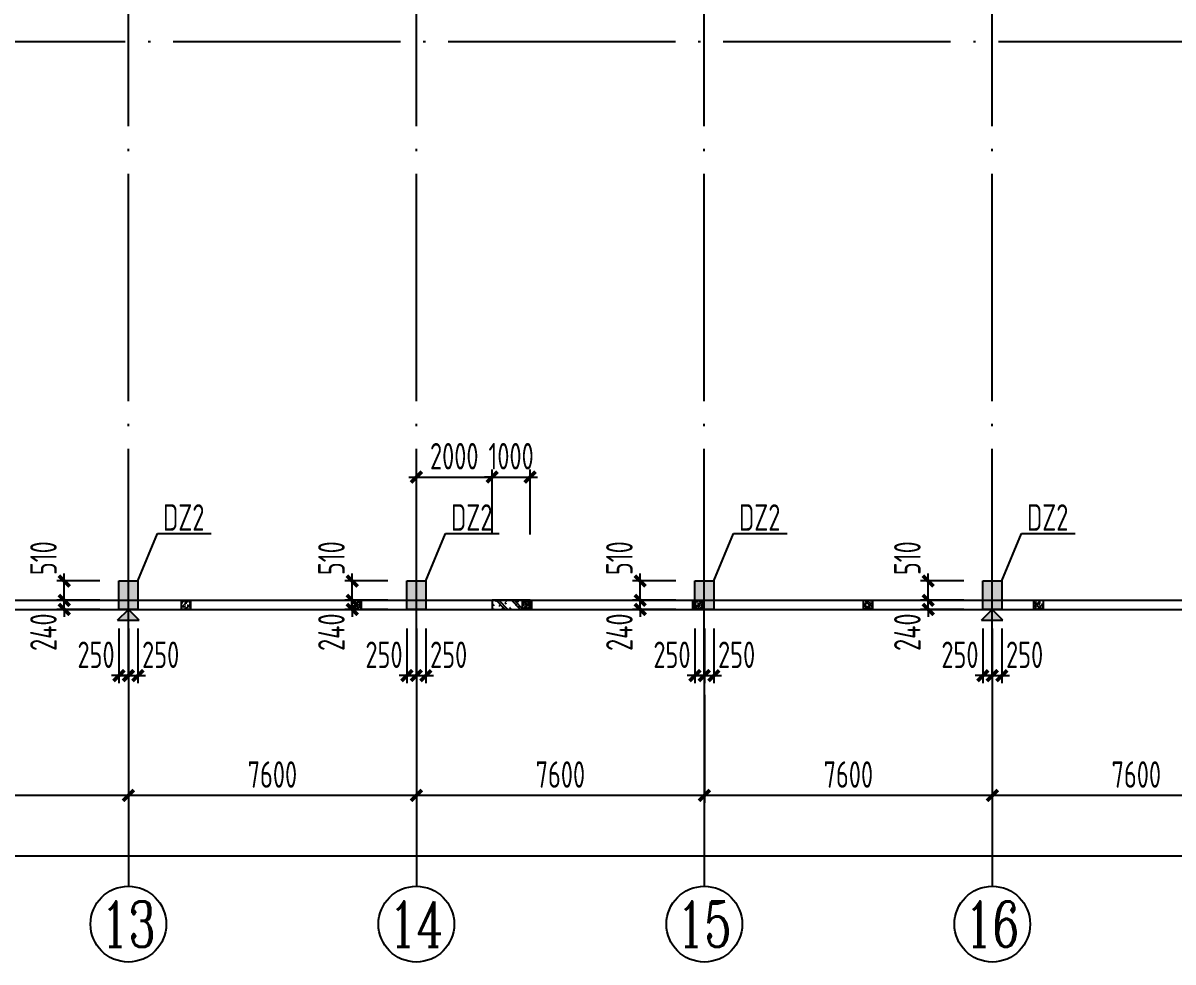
# Model space of a CAD drawing. Extents: x -3102990 to -851544, y -5293060 to -2540151.
# Drawn here: x -2287992 to -2272817, y -2659044 to -2646648 of the extents above; entities that cross this region are included whole.
import ezdxf
from ezdxf.enums import TextEntityAlignment as Align

# ---------------------------------------------------------------- set-up
doc = ezdxf.new("R2010")
doc.units = 0
doc.header["$LTSCALE"] = 1000
doc.header["$PDMODE"] = 1
doc.linetypes.add('DOTE', pattern=[2.42, 2, -0.2, 0.02, -0.2])
doc.layers.get('0').update_dxf_attribs({"linetype": 'CONTINUOUS'})
doc.layers.get('Defpoints').update_dxf_attribs({"linetype": 'CONTINUOUS'})
for name, color, linetype in [('AXIS', 253, 'DOTE'), ('BEAM_CON', 4, 'CONTINUOUS'), ('COLU', 7, 'CONTINUOUS'), ('DIM', 3, 'CONTINUOUS'), ('HATCH', 254, 'CONTINUOUS'), ('NUM', 7, 'CONTINUOUS'), ('TEXT', 7, 'CONTINUOUS')]:
    doc.layers.add(name, color=color, linetype=linetype)
doc.styles.add('TSSD_Axis', font='Complex.shx', dxfattribs={"width": 0.7, "bigfont": 'hztxt.shx'})
doc.styles.add('TSSD_Dimension', font='tssdeng.shx', dxfattribs={"width": 0.7, "bigfont": 'Hztxt.shx'})
doc.styles.add('TSSD_Rein', font='Tssdeng.shx', dxfattribs={"width": 0.75, "bigfont": 'hztxt.shx'})
doc.dimstyles.new('TSSD_200_100', dxfattribs={"dimtxt": 350, "dimasz": 100, "dimexe": 100, "dimexo": 250, "dimgap": 100, "dimtad": 1, "dimdec": 0, "dimlfac": 2, "dimzin": 0, "dimdsep": 46, "dimtxsty": 'TSSD_Dimension', "dimblk": 'ARCHTICK', "dimcen": 0, "dimdle": 100, "dimclrt": 7, "dimadec": 0, "dimazin": 0, "dimtfac": 1, "dimtdec": 0, "dimtix": 1, "dimtmove": 2, "dimatfit": 3, "dimfxl": 1, "dimtolj": 1, "dimtzin": 0, "dimarcsym": 0})

# ---------------------------------------------------------------- blocks, each defined once
blk = doc.blocks.new('ts_axno')
at = {"color": 0, "linetype": 'ByBlock', "lineweight": -2}
blk.add_circle((0, 0), 0.5, dxfattribs=at)
at = {"color": 0, "linetype": 'ByBlock', "lineweight": -2, "style": 'TSSD_Axis', "width": 0.7}
blk.add_attdef('A', text='', height=0.6, dxfattribs=at).set_placement((0, 0), align=Align.MIDDLE_CENTER)
blk = doc.blocks.new('_ArchTick')
at = {"color": 0, "const_width": 0.5}
blk.add_lwpolyline([(-0.71, -0.71), (0.71, 0.71)], dxfattribs=at)
blk = doc.blocks.new('*D1115')
at = {"layer": 'Defpoints', "color": 0, "ltscale": 1.5}
for p in [(-2275201, -2655269), (-2271401, -2655269), (-2275201, -2656844)]:
    blk.add_point(p, dxfattribs=at)
at = {"layer": 'DIM', "color": 0, "lineweight": -2, "ltscale": 1.5}
for p, q in [((-2275201, -2655519), (-2275201, -2656944)), ((-2271401, -2655519), (-2271401, -2656944)), ((-2271301, -2656844), (-2275301, -2656844))]:
    blk.add_line(p, q, dxfattribs=at)
at = {"layer": 'DIM', "color": 0, "lineweight": -2, "ltscale": 1.5, "xscale": 100, "yscale": 100, "zscale": 100, "rotation": 180}
blk.add_blockref('_ArchTick', (-2275201, -2656844), dxfattribs=at)
at = {"layer": 'DIM', "color": 0, "lineweight": -2, "ltscale": 1.5, "xscale": 100, "yscale": 100, "zscale": 100}
blk.add_blockref('_ArchTick', (-2271401, -2656844), dxfattribs=at)
at = {"layer": 'DIM', "color": 7, "ltscale": 1.5, "insert": (-2273301, -2656569), "char_height": 350, "attachment_point": 5, "style": 'TSSD_Dimension'}
blk.add_mtext('\\A1;7600', dxfattribs=at)
blk = doc.blocks.new('*D1116')
at = {"layer": 'Defpoints', "color": 0, "ltscale": 1.5}
for p in [(-2279001, -2655269), (-2275201, -2655269), (-2279001, -2656844)]:
    blk.add_point(p, dxfattribs=at)
at = {"layer": 'DIM', "color": 0, "lineweight": -2, "ltscale": 1.5}
for p, q in [((-2279001, -2655519), (-2279001, -2656944)), ((-2275201, -2655519), (-2275201, -2656944)), ((-2275101, -2656844), (-2279101, -2656844))]:
    blk.add_line(p, q, dxfattribs=at)
at = {"layer": 'DIM', "color": 0, "lineweight": -2, "ltscale": 1.5, "xscale": 100, "yscale": 100, "zscale": 100, "rotation": 180}
blk.add_blockref('_ArchTick', (-2279001, -2656844), dxfattribs=at)
at = {"layer": 'DIM', "color": 0, "lineweight": -2, "ltscale": 1.5, "xscale": 100, "yscale": 100, "zscale": 100}
blk.add_blockref('_ArchTick', (-2275201, -2656844), dxfattribs=at)
at = {"layer": 'DIM', "color": 7, "ltscale": 1.5, "insert": (-2277101, -2656569), "char_height": 350, "attachment_point": 5, "style": 'TSSD_Dimension'}
blk.add_mtext('\\A1;7600', dxfattribs=at)
blk = doc.blocks.new('*D1117')
at = {"layer": 'Defpoints', "color": 0, "ltscale": 1.5}
for p in [(-2282801, -2655269), (-2279001, -2655269), (-2282801, -2656844)]:
    blk.add_point(p, dxfattribs=at)
at = {"layer": 'DIM', "color": 0, "lineweight": -2, "ltscale": 1.5}
for p, q in [((-2282801, -2655519), (-2282801, -2656944)), ((-2279001, -2655519), (-2279001, -2656944)), ((-2278901, -2656844), (-2282901, -2656844))]:
    blk.add_line(p, q, dxfattribs=at)
at = {"layer": 'DIM', "color": 0, "lineweight": -2, "ltscale": 1.5, "xscale": 100, "yscale": 100, "zscale": 100, "rotation": 180}
blk.add_blockref('_ArchTick', (-2282801, -2656844), dxfattribs=at)
at = {"layer": 'DIM', "color": 0, "lineweight": -2, "ltscale": 1.5, "xscale": 100, "yscale": 100, "zscale": 100}
blk.add_blockref('_ArchTick', (-2279001, -2656844), dxfattribs=at)
at = {"layer": 'DIM', "color": 7, "ltscale": 1.5, "insert": (-2280901, -2656569), "char_height": 350, "attachment_point": 5, "style": 'TSSD_Dimension'}
blk.add_mtext('\\A1;7600', dxfattribs=at)
blk = doc.blocks.new('*D1118')
at = {"layer": 'Defpoints', "color": 0, "ltscale": 1.5}
for p in [(-2286601, -2655269), (-2282801, -2655269), (-2286601, -2656844)]:
    blk.add_point(p, dxfattribs=at)
at = {"layer": 'DIM', "color": 0, "lineweight": -2, "ltscale": 1.5}
for p, q in [((-2286601, -2655519), (-2286601, -2656944)), ((-2282801, -2655519), (-2282801, -2656944)), ((-2282701, -2656844), (-2286701, -2656844))]:
    blk.add_line(p, q, dxfattribs=at)
at = {"layer": 'DIM', "color": 0, "lineweight": -2, "ltscale": 1.5, "xscale": 100, "yscale": 100, "zscale": 100, "rotation": 180}
blk.add_blockref('_ArchTick', (-2286601, -2656844), dxfattribs=at)
at = {"layer": 'DIM', "color": 0, "lineweight": -2, "ltscale": 1.5, "xscale": 100, "yscale": 100, "zscale": 100}
blk.add_blockref('_ArchTick', (-2282801, -2656844), dxfattribs=at)
at = {"layer": 'DIM', "color": 7, "ltscale": 1.5, "insert": (-2284701, -2656569), "char_height": 350, "attachment_point": 5, "style": 'TSSD_Dimension'}
blk.add_mtext('\\A1;7600', dxfattribs=at)
blk = doc.blocks.new('*D1119')
at = {"layer": 'Defpoints', "color": 0, "ltscale": 1.5}
for p in [(-2290401, -2655269), (-2286601, -2655269), (-2290401, -2656844)]:
    blk.add_point(p, dxfattribs=at)
at = {"layer": 'DIM', "color": 0, "lineweight": -2, "ltscale": 1.5}
for p, q in [((-2290401, -2655519), (-2290401, -2656944)), ((-2286601, -2655519), (-2286601, -2656944)), ((-2286501, -2656844), (-2290501, -2656844))]:
    blk.add_line(p, q, dxfattribs=at)
at = {"layer": 'DIM', "color": 0, "lineweight": -2, "ltscale": 1.5, "xscale": 100, "yscale": 100, "zscale": 100, "rotation": 180}
blk.add_blockref('_ArchTick', (-2290401, -2656844), dxfattribs=at)
at = {"layer": 'DIM', "color": 0, "lineweight": -2, "ltscale": 1.5, "xscale": 100, "yscale": 100, "zscale": 100}
blk.add_blockref('_ArchTick', (-2286601, -2656844), dxfattribs=at)
at = {"layer": 'DIM', "color": 7, "ltscale": 1.5, "insert": (-2288501, -2656569), "char_height": 350, "attachment_point": 5, "style": 'TSSD_Dimension'}
blk.add_mtext('\\A1;7600', dxfattribs=at)
blk = doc.blocks.new('*D1131')
at = {"layer": 'Defpoints', "color": 0, "ltscale": 1.5}
for p in [(-2332201, -2655269), (-2256201, -2655269), (-2256201, -2657644)]:
    blk.add_point(p, dxfattribs=at)
at = {"layer": 'DIM', "color": 0, "lineweight": -2, "ltscale": 1.5}
for p, q in [((-2332201, -2655519), (-2332201, -2657744)), ((-2256201, -2655519), (-2256201, -2657744)), ((-2332301, -2657644), (-2256101, -2657644))]:
    blk.add_line(p, q, dxfattribs=at)
at = {"layer": 'DIM', "color": 0, "lineweight": -2, "ltscale": 1.5, "xscale": 100, "yscale": 100, "zscale": 100, "rotation": 180}
blk.add_blockref('_ArchTick', (-2332201, -2657644), dxfattribs=at)
at = {"layer": 'DIM', "color": 0, "lineweight": -2, "ltscale": 1.5, "xscale": 100, "yscale": 100, "zscale": 100}
blk.add_blockref('_ArchTick', (-2256201, -2657644), dxfattribs=at)
at = {"layer": 'DIM', "color": 7, "ltscale": 1.5, "insert": (-2294201, -2657369), "char_height": 350, "attachment_point": 5, "style": 'TSSD_Dimension'}
blk.add_mtext('\\A1;152000', dxfattribs=at)
blk = doc.blocks.new('*D1329')
at = {"layer": 'Defpoints', "color": 0, "ltscale": 1.5}
for p in [(-2286726, -2654389), (-2286601, -2654389), (-2286601, -2655263)]:
    blk.add_point(p, dxfattribs=at)
at = {"layer": 'DIM', "color": 0, "lineweight": -2, "ltscale": 1.5}
for p, q in [((-2286726, -2654639), (-2286726, -2655363)), ((-2286601, -2654639), (-2286601, -2655363)), ((-2286726, -2655263), (-2286826, -2655263)), ((-2286726, -2655263), (-2286601, -2655263)), ((-2286601, -2655263), (-2286501, -2655263))]:
    blk.add_line(p, q, dxfattribs=at)
at = {"layer": 'DIM', "color": 0, "lineweight": -2, "ltscale": 1.5, "xscale": 100, "yscale": 100, "zscale": 100}
blk.add_blockref('_ArchTick', (-2286726, -2655263), dxfattribs=at)
at = {"layer": 'DIM', "color": 0, "lineweight": -2, "ltscale": 1.5, "xscale": 100, "yscale": 100, "zscale": 100, "rotation": 180}
blk.add_blockref('_ArchTick', (-2286601, -2655263), dxfattribs=at)
at = {"layer": 'DIM', "color": 7, "ltscale": 1.5, "insert": (-2287028, -2654988), "char_height": 350, "attachment_point": 5, "style": 'TSSD_Dimension'}
blk.add_mtext('\\A1;250', dxfattribs=at)
blk = doc.blocks.new('*D1330')
at = {"layer": 'Defpoints', "color": 0, "ltscale": 1.5}
for p in [(-2286601, -2654389), (-2286476, -2654389), (-2286476, -2655263)]:
    blk.add_point(p, dxfattribs=at)
at = {"layer": 'DIM', "color": 0, "lineweight": -2, "ltscale": 1.5}
for p, q in [((-2286601, -2654639), (-2286601, -2655363)), ((-2286476, -2654639), (-2286476, -2655363)), ((-2286601, -2655263), (-2286701, -2655263)), ((-2286601, -2655263), (-2286476, -2655263)), ((-2286476, -2655263), (-2286376, -2655263))]:
    blk.add_line(p, q, dxfattribs=at)
at = {"layer": 'DIM', "color": 0, "lineweight": -2, "ltscale": 1.5, "xscale": 100, "yscale": 100, "zscale": 100}
blk.add_blockref('_ArchTick', (-2286601, -2655263), dxfattribs=at)
at = {"layer": 'DIM', "color": 0, "lineweight": -2, "ltscale": 1.5, "xscale": 100, "yscale": 100, "zscale": 100, "rotation": 180}
blk.add_blockref('_ArchTick', (-2286476, -2655263), dxfattribs=at)
at = {"layer": 'DIM', "color": 7, "ltscale": 1.5, "insert": (-2286175, -2654988), "char_height": 350, "attachment_point": 5, "style": 'TSSD_Dimension'}
blk.add_mtext('\\A1;250', dxfattribs=at)
blk = doc.blocks.new('*D1331')
at = {"layer": 'Defpoints', "color": 0, "ltscale": 1.5}
for p in [(-2287447, -2654269), (-2286726, -2654269), (-2286726, -2654389)]:
    blk.add_point(p, dxfattribs=at)
at = {"layer": 'DIM', "color": 0, "lineweight": -2, "ltscale": 1.5}
for p, q in [((-2287447, -2654269), (-2287447, -2654169)), ((-2286976, -2654269), (-2287547, -2654269)), ((-2286976, -2654389), (-2287547, -2654389)), ((-2287447, -2654389), (-2287447, -2654269)), ((-2287447, -2654389), (-2287447, -2654489))]:
    blk.add_line(p, q, dxfattribs=at)
at = {"layer": 'DIM', "color": 0, "lineweight": -2, "ltscale": 1.5, "xscale": 100, "yscale": 100, "zscale": 100}
for p, rotation in [((-2287447, -2654269), 270), ((-2287447, -2654389), 90)]:
    blk.add_blockref('_ArchTick', p, dxfattribs=dict(at, rotation=rotation))
at = {"layer": 'DIM', "color": 7, "ltscale": 1.5, "insert": (-2287722, -2654690), "char_height": 350, "attachment_point": 5, "rotation": 90, "style": 'TSSD_Dimension'}
blk.add_mtext('\\A1;240', dxfattribs=at)
blk = doc.blocks.new('*D1332')
at = {"layer": 'Defpoints', "color": 0, "ltscale": 1.5}
for p in [(-2287447, -2654014), (-2286726, -2654014), (-2286726, -2654269)]:
    blk.add_point(p, dxfattribs=at)
at = {"layer": 'DIM', "color": 0, "lineweight": -2, "ltscale": 1.5}
for p, q in [((-2287447, -2654369), (-2287447, -2653914)), ((-2286976, -2654014), (-2287547, -2654014)), ((-2286976, -2654269), (-2287547, -2654269))]:
    blk.add_line(p, q, dxfattribs=at)
at = {"layer": 'DIM', "color": 0, "lineweight": -2, "ltscale": 1.5, "xscale": 100, "yscale": 100, "zscale": 100}
for p, rotation in [((-2287447, -2654014), 90), ((-2287447, -2654269), 270)]:
    blk.add_blockref('_ArchTick', p, dxfattribs=dict(at, rotation=rotation))
at = {"layer": 'DIM', "color": 7, "ltscale": 1.5, "insert": (-2287722, -2653713), "char_height": 350, "attachment_point": 5, "rotation": 90, "style": 'TSSD_Dimension'}
blk.add_mtext('\\A1;510', dxfattribs=at)
blk = doc.blocks.new('*D1337')
at = {"layer": 'Defpoints', "color": 0, "ltscale": 1.5}
for p in [(-2282926, -2654389), (-2282801, -2654389), (-2282801, -2655263)]:
    blk.add_point(p, dxfattribs=at)
at = {"layer": 'DIM', "color": 0, "lineweight": -2, "ltscale": 1.5}
for p, q in [((-2282926, -2654639), (-2282926, -2655363)), ((-2282801, -2654639), (-2282801, -2655363)), ((-2282926, -2655263), (-2283026, -2655263)), ((-2282926, -2655263), (-2282801, -2655263)), ((-2282801, -2655263), (-2282701, -2655263))]:
    blk.add_line(p, q, dxfattribs=at)
at = {"layer": 'DIM', "color": 0, "lineweight": -2, "ltscale": 1.5, "xscale": 100, "yscale": 100, "zscale": 100}
blk.add_blockref('_ArchTick', (-2282926, -2655263), dxfattribs=at)
at = {"layer": 'DIM', "color": 0, "lineweight": -2, "ltscale": 1.5, "xscale": 100, "yscale": 100, "zscale": 100, "rotation": 180}
blk.add_blockref('_ArchTick', (-2282801, -2655263), dxfattribs=at)
at = {"layer": 'DIM', "color": 7, "ltscale": 1.5, "insert": (-2283228, -2654988), "char_height": 350, "attachment_point": 5, "style": 'TSSD_Dimension'}
blk.add_mtext('\\A1;250', dxfattribs=at)
blk = doc.blocks.new('*D1338')
at = {"layer": 'Defpoints', "color": 0, "ltscale": 1.5}
for p in [(-2282801, -2654389), (-2282676, -2654389), (-2282676, -2655263)]:
    blk.add_point(p, dxfattribs=at)
at = {"layer": 'DIM', "color": 0, "lineweight": -2, "ltscale": 1.5}
for p, q in [((-2282801, -2654639), (-2282801, -2655363)), ((-2282676, -2654639), (-2282676, -2655363)), ((-2282801, -2655263), (-2282901, -2655263)), ((-2282801, -2655263), (-2282676, -2655263)), ((-2282676, -2655263), (-2282576, -2655263))]:
    blk.add_line(p, q, dxfattribs=at)
at = {"layer": 'DIM', "color": 0, "lineweight": -2, "ltscale": 1.5, "xscale": 100, "yscale": 100, "zscale": 100}
blk.add_blockref('_ArchTick', (-2282801, -2655263), dxfattribs=at)
at = {"layer": 'DIM', "color": 0, "lineweight": -2, "ltscale": 1.5, "xscale": 100, "yscale": 100, "zscale": 100, "rotation": 180}
blk.add_blockref('_ArchTick', (-2282676, -2655263), dxfattribs=at)
at = {"layer": 'DIM', "color": 7, "ltscale": 1.5, "insert": (-2282375, -2654988), "char_height": 350, "attachment_point": 5, "style": 'TSSD_Dimension'}
blk.add_mtext('\\A1;250', dxfattribs=at)
blk = doc.blocks.new('*D1339')
at = {"layer": 'Defpoints', "color": 0, "ltscale": 1.5}
for p in [(-2283647, -2654269), (-2282926, -2654269), (-2282926, -2654389)]:
    blk.add_point(p, dxfattribs=at)
at = {"layer": 'DIM', "color": 0, "lineweight": -2, "ltscale": 1.5}
for p, q in [((-2283647, -2654269), (-2283647, -2654169)), ((-2283176, -2654269), (-2283747, -2654269)), ((-2283176, -2654389), (-2283747, -2654389)), ((-2283647, -2654389), (-2283647, -2654269)), ((-2283647, -2654389), (-2283647, -2654489))]:
    blk.add_line(p, q, dxfattribs=at)
at = {"layer": 'DIM', "color": 0, "lineweight": -2, "ltscale": 1.5, "xscale": 100, "yscale": 100, "zscale": 100}
for p, rotation in [((-2283647, -2654269), 270), ((-2283647, -2654389), 90)]:
    blk.add_blockref('_ArchTick', p, dxfattribs=dict(at, rotation=rotation))
at = {"layer": 'DIM', "color": 7, "ltscale": 1.5, "insert": (-2283922, -2654690), "char_height": 350, "attachment_point": 5, "rotation": 90, "style": 'TSSD_Dimension'}
blk.add_mtext('\\A1;240', dxfattribs=at)
blk = doc.blocks.new('*D1340')
at = {"layer": 'Defpoints', "color": 0, "ltscale": 1.5}
for p in [(-2283647, -2654014), (-2282926, -2654014), (-2282926, -2654269)]:
    blk.add_point(p, dxfattribs=at)
at = {"layer": 'DIM', "color": 0, "lineweight": -2, "ltscale": 1.5}
for p, q in [((-2283647, -2654369), (-2283647, -2653914)), ((-2283176, -2654014), (-2283747, -2654014)), ((-2283176, -2654269), (-2283747, -2654269))]:
    blk.add_line(p, q, dxfattribs=at)
at = {"layer": 'DIM', "color": 0, "lineweight": -2, "ltscale": 1.5, "xscale": 100, "yscale": 100, "zscale": 100}
for p, rotation in [((-2283647, -2654014), 90), ((-2283647, -2654269), 270)]:
    blk.add_blockref('_ArchTick', p, dxfattribs=dict(at, rotation=rotation))
at = {"layer": 'DIM', "color": 7, "ltscale": 1.5, "insert": (-2283922, -2653713), "char_height": 350, "attachment_point": 5, "rotation": 90, "style": 'TSSD_Dimension'}
blk.add_mtext('\\A1;510', dxfattribs=at)
blk = doc.blocks.new('*D1345')
at = {"layer": 'Defpoints', "color": 0, "ltscale": 1.5}
for p in [(-2279126, -2654389), (-2279001, -2654389), (-2279001, -2655263)]:
    blk.add_point(p, dxfattribs=at)
at = {"layer": 'DIM', "color": 0, "lineweight": -2, "ltscale": 1.5}
for p, q in [((-2279126, -2654639), (-2279126, -2655363)), ((-2279001, -2654639), (-2279001, -2655363)), ((-2279126, -2655263), (-2279226, -2655263)), ((-2279126, -2655263), (-2279001, -2655263)), ((-2279001, -2655263), (-2278901, -2655263))]:
    blk.add_line(p, q, dxfattribs=at)
at = {"layer": 'DIM', "color": 0, "lineweight": -2, "ltscale": 1.5, "xscale": 100, "yscale": 100, "zscale": 100}
blk.add_blockref('_ArchTick', (-2279126, -2655263), dxfattribs=at)
at = {"layer": 'DIM', "color": 0, "lineweight": -2, "ltscale": 1.5, "xscale": 100, "yscale": 100, "zscale": 100, "rotation": 180}
blk.add_blockref('_ArchTick', (-2279001, -2655263), dxfattribs=at)
at = {"layer": 'DIM', "color": 7, "ltscale": 1.5, "insert": (-2279428, -2654988), "char_height": 350, "attachment_point": 5, "style": 'TSSD_Dimension'}
blk.add_mtext('\\A1;250', dxfattribs=at)
blk = doc.blocks.new('*D1346')
at = {"layer": 'Defpoints', "color": 0, "ltscale": 1.5}
for p in [(-2279001, -2654389), (-2278876, -2654389), (-2278876, -2655263)]:
    blk.add_point(p, dxfattribs=at)
at = {"layer": 'DIM', "color": 0, "lineweight": -2, "ltscale": 1.5}
for p, q in [((-2279001, -2654639), (-2279001, -2655363)), ((-2278876, -2654639), (-2278876, -2655363)), ((-2279001, -2655263), (-2279101, -2655263)), ((-2279001, -2655263), (-2278876, -2655263)), ((-2278876, -2655263), (-2278776, -2655263))]:
    blk.add_line(p, q, dxfattribs=at)
at = {"layer": 'DIM', "color": 0, "lineweight": -2, "ltscale": 1.5, "xscale": 100, "yscale": 100, "zscale": 100}
blk.add_blockref('_ArchTick', (-2279001, -2655263), dxfattribs=at)
at = {"layer": 'DIM', "color": 0, "lineweight": -2, "ltscale": 1.5, "xscale": 100, "yscale": 100, "zscale": 100, "rotation": 180}
blk.add_blockref('_ArchTick', (-2278876, -2655263), dxfattribs=at)
at = {"layer": 'DIM', "color": 7, "ltscale": 1.5, "insert": (-2278575, -2654988), "char_height": 350, "attachment_point": 5, "style": 'TSSD_Dimension'}
blk.add_mtext('\\A1;250', dxfattribs=at)
blk = doc.blocks.new('*D1347')
at = {"layer": 'Defpoints', "color": 0, "ltscale": 1.5}
for p in [(-2279847, -2654269), (-2279126, -2654269), (-2279126, -2654389)]:
    blk.add_point(p, dxfattribs=at)
at = {"layer": 'DIM', "color": 0, "lineweight": -2, "ltscale": 1.5}
for p, q in [((-2279847, -2654269), (-2279847, -2654169)), ((-2279376, -2654269), (-2279947, -2654269)), ((-2279376, -2654389), (-2279947, -2654389)), ((-2279847, -2654389), (-2279847, -2654269)), ((-2279847, -2654389), (-2279847, -2654489))]:
    blk.add_line(p, q, dxfattribs=at)
at = {"layer": 'DIM', "color": 0, "lineweight": -2, "ltscale": 1.5, "xscale": 100, "yscale": 100, "zscale": 100}
for p, rotation in [((-2279847, -2654269), 270), ((-2279847, -2654389), 90)]:
    blk.add_blockref('_ArchTick', p, dxfattribs=dict(at, rotation=rotation))
at = {"layer": 'DIM', "color": 7, "ltscale": 1.5, "insert": (-2280122, -2654690), "char_height": 350, "attachment_point": 5, "rotation": 90, "style": 'TSSD_Dimension'}
blk.add_mtext('\\A1;240', dxfattribs=at)
blk = doc.blocks.new('*D1348')
at = {"layer": 'Defpoints', "color": 0, "ltscale": 1.5}
for p in [(-2279847, -2654014), (-2279126, -2654014), (-2279126, -2654269)]:
    blk.add_point(p, dxfattribs=at)
at = {"layer": 'DIM', "color": 0, "lineweight": -2, "ltscale": 1.5}
for p, q in [((-2279847, -2654369), (-2279847, -2653914)), ((-2279376, -2654014), (-2279947, -2654014)), ((-2279376, -2654269), (-2279947, -2654269))]:
    blk.add_line(p, q, dxfattribs=at)
at = {"layer": 'DIM', "color": 0, "lineweight": -2, "ltscale": 1.5, "xscale": 100, "yscale": 100, "zscale": 100}
for p, rotation in [((-2279847, -2654014), 90), ((-2279847, -2654269), 270)]:
    blk.add_blockref('_ArchTick', p, dxfattribs=dict(at, rotation=rotation))
at = {"layer": 'DIM', "color": 7, "ltscale": 1.5, "insert": (-2280122, -2653713), "char_height": 350, "attachment_point": 5, "rotation": 90, "style": 'TSSD_Dimension'}
blk.add_mtext('\\A1;510', dxfattribs=at)
blk = doc.blocks.new('*D1385')
at = {"layer": 'Defpoints', "color": 0, "ltscale": 1.5}
for p in [(-2275326, -2654389), (-2275201, -2654389), (-2275201, -2655263)]:
    blk.add_point(p, dxfattribs=at)
at = {"layer": 'DIM', "color": 0, "lineweight": -2, "ltscale": 1.5}
for p, q in [((-2275326, -2654639), (-2275326, -2655363)), ((-2275201, -2654639), (-2275201, -2655363)), ((-2275326, -2655263), (-2275426, -2655263)), ((-2275326, -2655263), (-2275201, -2655263)), ((-2275201, -2655263), (-2275101, -2655263))]:
    blk.add_line(p, q, dxfattribs=at)
at = {"layer": 'DIM', "color": 0, "lineweight": -2, "ltscale": 1.5, "xscale": 100, "yscale": 100, "zscale": 100}
blk.add_blockref('_ArchTick', (-2275326, -2655263), dxfattribs=at)
at = {"layer": 'DIM', "color": 0, "lineweight": -2, "ltscale": 1.5, "xscale": 100, "yscale": 100, "zscale": 100, "rotation": 180}
blk.add_blockref('_ArchTick', (-2275201, -2655263), dxfattribs=at)
at = {"layer": 'DIM', "color": 7, "ltscale": 1.5, "insert": (-2275628, -2654988), "char_height": 350, "attachment_point": 5, "style": 'TSSD_Dimension'}
blk.add_mtext('\\A1;250', dxfattribs=at)
blk = doc.blocks.new('*D1386')
at = {"layer": 'Defpoints', "color": 0, "ltscale": 1.5}
for p in [(-2275201, -2654389), (-2275076, -2654389), (-2275076, -2655263)]:
    blk.add_point(p, dxfattribs=at)
at = {"layer": 'DIM', "color": 0, "lineweight": -2, "ltscale": 1.5}
for p, q in [((-2275201, -2654639), (-2275201, -2655363)), ((-2275076, -2654639), (-2275076, -2655363)), ((-2275201, -2655263), (-2275301, -2655263)), ((-2275201, -2655263), (-2275076, -2655263)), ((-2275076, -2655263), (-2274976, -2655263))]:
    blk.add_line(p, q, dxfattribs=at)
at = {"layer": 'DIM', "color": 0, "lineweight": -2, "ltscale": 1.5, "xscale": 100, "yscale": 100, "zscale": 100}
blk.add_blockref('_ArchTick', (-2275201, -2655263), dxfattribs=at)
at = {"layer": 'DIM', "color": 0, "lineweight": -2, "ltscale": 1.5, "xscale": 100, "yscale": 100, "zscale": 100, "rotation": 180}
blk.add_blockref('_ArchTick', (-2275076, -2655263), dxfattribs=at)
at = {"layer": 'DIM', "color": 7, "ltscale": 1.5, "insert": (-2274775, -2654988), "char_height": 350, "attachment_point": 5, "style": 'TSSD_Dimension'}
blk.add_mtext('\\A1;250', dxfattribs=at)
blk = doc.blocks.new('*D1387')
at = {"layer": 'Defpoints', "color": 0, "ltscale": 1.5}
for p in [(-2276047, -2654269), (-2275326, -2654269), (-2275326, -2654389)]:
    blk.add_point(p, dxfattribs=at)
at = {"layer": 'DIM', "color": 0, "lineweight": -2, "ltscale": 1.5}
for p, q in [((-2276047, -2654269), (-2276047, -2654169)), ((-2275576, -2654269), (-2276147, -2654269)), ((-2275576, -2654389), (-2276147, -2654389)), ((-2276047, -2654389), (-2276047, -2654269)), ((-2276047, -2654389), (-2276047, -2654489))]:
    blk.add_line(p, q, dxfattribs=at)
at = {"layer": 'DIM', "color": 0, "lineweight": -2, "ltscale": 1.5, "xscale": 100, "yscale": 100, "zscale": 100}
for p, rotation in [((-2276047, -2654269), 270), ((-2276047, -2654389), 90)]:
    blk.add_blockref('_ArchTick', p, dxfattribs=dict(at, rotation=rotation))
at = {"layer": 'DIM', "color": 7, "ltscale": 1.5, "insert": (-2276322, -2654690), "char_height": 350, "attachment_point": 5, "rotation": 90, "style": 'TSSD_Dimension'}
blk.add_mtext('\\A1;240', dxfattribs=at)
blk = doc.blocks.new('*D1388')
at = {"layer": 'Defpoints', "color": 0, "ltscale": 1.5}
for p in [(-2276047, -2654014), (-2275326, -2654014), (-2275326, -2654269)]:
    blk.add_point(p, dxfattribs=at)
at = {"layer": 'DIM', "color": 0, "lineweight": -2, "ltscale": 1.5}
for p, q in [((-2276047, -2654369), (-2276047, -2653914)), ((-2275576, -2654014), (-2276147, -2654014)), ((-2275576, -2654269), (-2276147, -2654269))]:
    blk.add_line(p, q, dxfattribs=at)
at = {"layer": 'DIM', "color": 0, "lineweight": -2, "ltscale": 1.5, "xscale": 100, "yscale": 100, "zscale": 100}
for p, rotation in [((-2276047, -2654014), 90), ((-2276047, -2654269), 270)]:
    blk.add_blockref('_ArchTick', p, dxfattribs=dict(at, rotation=rotation))
at = {"layer": 'DIM', "color": 7, "ltscale": 1.5, "insert": (-2276322, -2653713), "char_height": 350, "attachment_point": 5, "rotation": 90, "style": 'TSSD_Dimension'}
blk.add_mtext('\\A1;510', dxfattribs=at)
blk = doc.blocks.new('*D2327')
at = {"layer": 'Defpoints', "color": 0, "ltscale": 1.5}
for p in [(-2281801, -2652642), (-2282801, -2653652), (-2281801, -2653652)]:
    blk.add_point(p, dxfattribs=at)
at = {"layer": 'DIM', "color": 0, "lineweight": -2, "ltscale": 1.5}
for p, q in [((-2282801, -2653402), (-2282801, -2652542)), ((-2281801, -2653402), (-2281801, -2652542)), ((-2282901, -2652642), (-2281701, -2652642))]:
    blk.add_line(p, q, dxfattribs=at)
at = {"layer": 'DIM', "color": 0, "lineweight": -2, "ltscale": 1.5, "xscale": 100, "yscale": 100, "zscale": 100, "rotation": 180}
blk.add_blockref('_ArchTick', (-2282801, -2652642), dxfattribs=at)
at = {"layer": 'DIM', "color": 0, "lineweight": -2, "ltscale": 1.5, "xscale": 100, "yscale": 100, "zscale": 100}
blk.add_blockref('_ArchTick', (-2281801, -2652642), dxfattribs=at)
at = {"layer": 'DIM', "color": 7, "ltscale": 1.5, "insert": (-2282301, -2652367), "char_height": 350, "attachment_point": 5, "style": 'TSSD_Dimension'}
blk.add_mtext('\\A1;2000', dxfattribs=at)
blk = doc.blocks.new('*D2328')
at = {"layer": 'Defpoints', "color": 0, "ltscale": 1.5}
for p in [(-2281301, -2652642), (-2281801, -2653652), (-2281301, -2653652)]:
    blk.add_point(p, dxfattribs=at)
at = {"layer": 'DIM', "color": 0, "lineweight": -2, "ltscale": 1.5}
for p, q in [((-2281801, -2653402), (-2281801, -2652542)), ((-2281301, -2653402), (-2281301, -2652542)), ((-2281801, -2652642), (-2281901, -2652642)), ((-2281801, -2652642), (-2281301, -2652642)), ((-2281301, -2652642), (-2281201, -2652642))]:
    blk.add_line(p, q, dxfattribs=at)
at = {"layer": 'DIM', "color": 0, "lineweight": -2, "ltscale": 1.5, "xscale": 100, "yscale": 100, "zscale": 100}
blk.add_blockref('_ArchTick', (-2281801, -2652642), dxfattribs=at)
at = {"layer": 'DIM', "color": 0, "lineweight": -2, "ltscale": 1.5, "xscale": 100, "yscale": 100, "zscale": 100, "rotation": 180}
blk.add_blockref('_ArchTick', (-2281301, -2652642), dxfattribs=at)
at = {"layer": 'DIM', "color": 7, "ltscale": 1.5, "insert": (-2281551, -2652367), "char_height": 350, "attachment_point": 5, "style": 'TSSD_Dimension'}
blk.add_mtext('\\A1;1000', dxfattribs=at)
blk = doc.blocks.new('A$C728275D6')
at = {"ltscale": 1.5}
blk.add_hatch(color=256, dxfattribs=at).paths.add_polyline_path([(-153, 49), (130, 49), (-11, -92)])
for p, q in [((-153, 49), (-11, -92)), ((-153, 49), (130, 49)), ((130, 49), (-11, -92))]:
    blk.add_line(p, q, dxfattribs=at)
blk = doc.blocks.new('A$C08C432BE')
at = {"layer": 'HATCH', "ltscale": 1.5}
h = blk.add_hatch(dxfattribs=at)
h.set_pattern_fill('ARMORED', color=256, scale=10, style=0)
h.set_pattern_definition([(50, (2321063.67, 2681626.08), (71.7260183, -6.2752135), [7.5, -82.5]), (355, (2321063.67, 2681626.08), (-13.8751334, 75.2192134), [6, -66]), (100.4514, (2321069.646, 2681625.554), (57.8509382, 68.9439542), [6.374019, -70.1142112]), (46.1842, (2321063.67, 2681646.08), (106.7241049, -16.5519014), [11.25, -123.75]), (96.6356, (2321072.56, 2681644.7), (93.4662706, 97.411787), [9.5610288, -105.1713]), (351.1842, (2321063.67, 2681646.08), (93.4661945, 97.41186), [9, -99]), (21, (2321073.67, 2681641.08), (59.6907052, -40.2618891), [7.5, -82.5]), (326, (2321073.67, 2681641.08), (24.3315332, 72.5150045), [6, -66]), (71.4514, (2321078.64, 2681637.72), (84.0222629, 32.2530497), [6.374019, -70.1142112]), (37.5, (2321063.669, 2681626.077), (1.21598553, 33.28938538), [0, -65.2, 0, -67, 0, -66.25]), (7.5, (2321063.67, 2681626.077), (26.30695374, 39.4411712), [0, -38.2, 0, -63.7, 0, -25.25]), (327.5, (2321041.369, 2681626.077), (53.38224362, -2.25548717), [0, -25, 0, -78, 0, -103.5]), (317.5, (2321031.37, 2681626.077), (58.31861693, 10.01049823), [0, -32.5, 0, -51.8, 0, -73.5]), (45, (2321063.67, 2681626.077), (-35.35533906, 35.35533906), [])])
h.paths.add_polyline_path([(-79, 92), (41, 92), (41, -28), (-79, -28)])
at = {"layer": 'COLU'}
blk.add_lwpolyline([(-79, 92), (41, 92), (41, -28), (-79, -28)], close=True, dxfattribs=at)

msp = doc.modelspace()

# ---------------------------------------------------------------- hatches: boundary and pattern name
at = {"layer": 'COLU', "ltscale": 1.5}
h = msp.add_hatch(color=256, dxfattribs=at)
h.paths.add_polyline_path([(-2256081.43, -2641356.35), (-2256456.43, -2641356.35), (-2256456.43, -2641581.35), (-2256081.43, -2641581.35)])
h.paths.add_polyline_path([(-2256081.43, -2645656.35), (-2256456.43, -2645656.35), (-2256456.43, -2645881.35), (-2256081.43, -2645881.35)])
h.paths.add_polyline_path([(-2256081.43, -2639773.85), (-2256381.43, -2639773.85), (-2256381.43, -2639398.85), (-2256081.43, -2639398.85)])
h.paths.add_polyline_path([(-2256081.43, -2649956.35), (-2256456.43, -2649956.35), (-2256456.43, -2650181.35), (-2256081.43, -2650181.35)])
h.paths.add_polyline_path([(-2256081.43, -2654013.85), (-2256381.43, -2654013.85), (-2256381.43, -2654388.85), (-2256081.43, -2654388.85)])
h.paths.add_polyline_path([(-2275326.43, -2654013.85), (-2275076.43, -2654013.85), (-2275076.43, -2654388.85), (-2275326.43, -2654388.85)])
h.paths.add_polyline_path([(-2259526.43, -2639773.85), (-2259276.43, -2639773.85), (-2259276.43, -2639398.85), (-2259526.43, -2639398.85)])
h.paths.add_polyline_path([(-2259526.43, -2654013.85), (-2259276.43, -2654013.85), (-2259276.43, -2654388.85), (-2259526.43, -2654388.85)])
h.paths.add_polyline_path([(-2263926.43, -2639773.85), (-2263676.43, -2639773.85), (-2263676.43, -2639398.85), (-2263926.43, -2639398.85)])
h.paths.add_polyline_path([(-2263926.43, -2654013.85), (-2263676.43, -2654013.85), (-2263676.43, -2654388.85), (-2263926.43, -2654388.85)])
h.paths.add_polyline_path([(-2267726.43, -2639773.85), (-2267476.43, -2639773.85), (-2267476.43, -2639398.85), (-2267726.43, -2639398.85)])
h.paths.add_polyline_path([(-2267726.43, -2654013.85), (-2267476.43, -2654013.85), (-2267476.43, -2654388.85), (-2267726.43, -2654388.85)])
h.paths.add_polyline_path([(-2271526.43, -2639773.85), (-2271276.43, -2639773.85), (-2271276.43, -2639398.85), (-2271526.43, -2639398.85)])
h.paths.add_polyline_path([(-2271526.43, -2654013.85), (-2271276.43, -2654013.85), (-2271276.43, -2654388.85), (-2271526.43, -2654388.85)])
h.paths.add_polyline_path([(-2275326.43, -2639398.85), (-2275076.43, -2639398.85), (-2275076.43, -2639773.85), (-2275326.43, -2639773.85)])
h.paths.add_polyline_path([(-2279126.43, -2639773.85), (-2278876.43, -2639773.85), (-2278876.43, -2639398.85), (-2279126.43, -2639398.85)])
h.paths.add_polyline_path([(-2279126.43, -2654013.85), (-2278876.43, -2654013.85), (-2278876.43, -2654388.85), (-2279126.43, -2654388.85)])
h.paths.add_polyline_path([(-2282926.43, -2639773.85), (-2282676.43, -2639773.85), (-2282676.43, -2639398.85), (-2282926.43, -2639398.85)])
h.paths.add_polyline_path([(-2282926.43, -2654013.85), (-2282676.43, -2654013.85), (-2282676.43, -2654388.85), (-2282926.43, -2654388.85)])
h.paths.add_polyline_path([(-2286726.43, -2639773.85), (-2286476.43, -2639773.85), (-2286476.43, -2639398.85), (-2286726.43, -2639398.85)])
h.paths.add_polyline_path([(-2286726.43, -2654013.85), (-2286476.43, -2654013.85), (-2286476.43, -2654388.85), (-2286726.43, -2654388.85)])
h.paths.add_polyline_path([(-2290526.43, -2639773.85), (-2290276.43, -2639773.85), (-2290276.43, -2639398.85), (-2290526.43, -2639398.85)])
h.paths.add_polyline_path([(-2290526.43, -2654013.85), (-2290276.43, -2654013.85), (-2290276.43, -2654388.85), (-2290526.43, -2654388.85)])
h.paths.add_polyline_path([(-2294326.43, -2639773.85), (-2294076.43, -2639773.85), (-2294076.43, -2639398.85), (-2294326.43, -2639398.85)])
h.paths.add_polyline_path([(-2294326.43, -2654013.85), (-2294076.43, -2654013.85), (-2294076.43, -2654388.85), (-2294326.43, -2654388.85)])
h.paths.add_polyline_path([(-2298126.43, -2639773.85), (-2297876.43, -2639773.85), (-2297876.43, -2639398.85), (-2298126.43, -2639398.85)])
h.paths.add_polyline_path([(-2298126.43, -2654013.85), (-2297876.43, -2654013.85), (-2297876.43, -2654388.85), (-2298126.43, -2654388.85)])
h.paths.add_polyline_path([(-2301926.43, -2639773.85), (-2301676.43, -2639773.85), (-2301676.43, -2639398.85), (-2301926.43, -2639398.85)])
h.paths.add_polyline_path([(-2301926.43, -2654013.85), (-2301676.43, -2654013.85), (-2301676.43, -2654388.85), (-2301926.43, -2654388.85)])
h.paths.add_polyline_path([(-2305726.43, -2639773.85), (-2305476.43, -2639773.85), (-2305476.43, -2639398.85), (-2305726.43, -2639398.85)])
h.paths.add_polyline_path([(-2305726.43, -2654013.85), (-2305476.43, -2654013.85), (-2305476.43, -2654388.85), (-2305726.43, -2654388.85)])
h.paths.add_polyline_path([(-2309526.43, -2639773.85), (-2309276.43, -2639773.85), (-2309276.43, -2639398.85), (-2309526.43, -2639398.85)])
h.paths.add_polyline_path([(-2309526.43, -2654013.85), (-2309276.43, -2654013.85), (-2309276.43, -2654388.85), (-2309526.43, -2654388.85)])
h.paths.add_polyline_path([(-2313326.43, -2639773.85), (-2313076.43, -2639773.85), (-2313076.43, -2639398.85), (-2313326.43, -2639398.85)])
h.paths.add_polyline_path([(-2313326.43, -2654013.85), (-2313076.43, -2654013.85), (-2313076.43, -2654388.85), (-2313326.43, -2654388.85)])
h.paths.add_polyline_path([(-2317126.43, -2639773.85), (-2316876.43, -2639773.85), (-2316876.43, -2639398.85), (-2317126.43, -2639398.85)])
h.paths.add_polyline_path([(-2317126.43, -2654013.85), (-2316876.43, -2654013.85), (-2316876.43, -2654388.85), (-2317126.43, -2654388.85)])
h.paths.add_polyline_path([(-2320926.43, -2639773.85), (-2320676.43, -2639773.85), (-2320676.43, -2639398.85), (-2320926.43, -2639398.85)])
h.paths.add_polyline_path([(-2320926.43, -2654013.85), (-2320676.43, -2654013.85), (-2320676.43, -2654388.85), (-2320926.43, -2654388.85)])
h.paths.add_polyline_path([(-2324726.43, -2639773.85), (-2324476.43, -2639773.85), (-2324476.43, -2639398.85), (-2324726.43, -2639398.85)])
h.paths.add_polyline_path([(-2324726.43, -2654013.85), (-2324476.43, -2654013.85), (-2324476.43, -2654388.85), (-2324726.43, -2654388.85)])
h.paths.add_polyline_path([(-2328526.43, -2639773.85), (-2328276.43, -2639773.85), (-2328276.43, -2639398.85), (-2328526.43, -2639398.85)])
h.paths.add_polyline_path([(-2328526.43, -2654013.85), (-2328276.43, -2654013.85), (-2328276.43, -2654388.85), (-2328526.43, -2654388.85)])
at = {"layer": 'HATCH', "ltscale": 1.5}
h = msp.add_hatch(dxfattribs=at)
h.set_pattern_fill('SECOND_CONCRETE', color=256, scale=15, style=0)
h.set_pattern_definition([(310, (26600, -5293787.71), (107.5890274, 9.4128202), [11.25, -123.75]), (5, (26600, -5293787.71), (-20.8127, -112.82882), [9, -99]), (259.5486, (26608.97, -5293786.92), (86.7764073, -103.4159313), [9.5610285, -105.1713168]), (313.8158, (26600, -5293817.71), (160.0861573, 24.827852), [16.875, -185.625]), (263.3644, (26613.34, -5293815.64), (140.199406, -146.1176806), [14.341543, -157.75695]), (8.8158, (26600, -5293817.7), (140.199292, -146.11779), [13.5, -148.5]), (339, (26615, -5293810.21), (89.5360578, 60.3928336), [11.25, -123.75]), (34, (26615, -5293810.21), (36.4972998, -108.7725068), [9, -99]), (288.5486, (26622.46, -5293805.17), (126.0333943, -48.3795745), [9.5610285, -105.1713168]), (315, (26600, -5293787.71), (-101.0278814, -101.0278814), []), (315, (26637.35, -5293787.71), (-101.0278814, -101.0278814), [])])
h.paths.add_polyline_path([(-2281801.43, -2654388.85), (-2281301.43, -2654388.85), (-2281301.43, -2654268.85), (-2281801.43, -2654268.85)])

# ---------------------------------------------------------------- linework, layer by layer
at = {"layer": 'AXIS', "ltscale": 1.5}
for p, q in [((-2286601.43, -2655268.85), (-2286601.43, -2638518.85)), ((-2282801.43, -2655268.85), (-2282801.43, -2638518.85)), ((-2279001.43, -2655268.85), (-2279001.43, -2638518.85)), ((-2275201.43, -2655268.85), (-2275201.43, -2638518.85)), ((-2333201.43, -2646893.85), (-2255201.43, -2646893.85)), ((-2333201.43, -2654268.85), (-2255201.43, -2654268.85))]:
    msp.add_line(p, q, dxfattribs=at)
at = {"layer": 'BEAM_CON'}
for points in [[(-2331971.43, -2654388.85), (-2256081.43, -2654388.85), (-2256081.43, -2639398.85), (-2331971.43, -2639398.85)], [(-2331971.43, -2654268.85), (-2256201.43, -2654268.85), (-2256201.43, -2639518.85), (-2331971.43, -2639518.85)]]:
    msp.add_lwpolyline(points, dxfattribs=at)
at = {"layer": 'COLU', "ltscale": 1.5}
for points in [[(-2286726.43, -2654013.85), (-2286476.43, -2654013.85), (-2286476.43, -2654388.85), (-2286726.43, -2654388.85)], [(-2282926.43, -2654013.85), (-2282676.43, -2654013.85), (-2282676.43, -2654388.85), (-2282926.43, -2654388.85)], [(-2279126.43, -2654013.85), (-2278876.43, -2654013.85), (-2278876.43, -2654388.85), (-2279126.43, -2654388.85)], [(-2275326.43, -2654013.85), (-2275076.43, -2654013.85), (-2275076.43, -2654388.85), (-2275326.43, -2654388.85)]]:
    msp.add_lwpolyline(points, close=True, dxfattribs=at)
at = {"layer": 'COLU'}
msp.add_lwpolyline([(-2281801.43, -2654388.85), (-2281301.43, -2654388.85), (-2281301.43, -2654268.85), (-2281801.43, -2654268.85)], close=True, dxfattribs=at)
at = {"layer": 'NUM'}
for p, q in [((-2286476.43, -2654013.85), (-2286217.61, -2653385.25)), ((-2286217.61, -2653385.25), (-2285508.15, -2653385.25)), ((-2282676.43, -2654013.85), (-2282417.61, -2653385.25)), ((-2282417.61, -2653385.25), (-2281708.15, -2653385.25)), ((-2278876.43, -2654013.85), (-2278617.61, -2653385.25)), ((-2278617.61, -2653385.25), (-2277908.15, -2653385.25)), ((-2275076.43, -2654013.85), (-2274817.61, -2653385.25)), ((-2274817.61, -2653385.25), (-2274108.15, -2653385.25))]:
    msp.add_line(p, q, dxfattribs=at)
at = {"layer": 'NUM', "ltscale": 1.5}
for p, q in [((-2286601.43, -2655268.85), (-2286601.43, -2658043.85)), ((-2282801.43, -2655268.85), (-2282801.43, -2658043.85)), ((-2279001.43, -2655268.85), (-2279001.43, -2658043.85)), ((-2275201.43, -2655268.85), (-2275201.43, -2658043.85))]:
    msp.add_line(p, q, dxfattribs=at)

# ---------------------------------------------------------------- block references
at = {"ltscale": 1.5, "xscale": -1, "rotation": 180}
for p in [(-2286590.08, -2654481.26), (-2275190.08, -2654481.26)]:
    msp.add_blockref('A$C728275D6', p, dxfattribs=at)
at = {"ltscale": 1.5}
for p in [(-2285822.13, -2654361.29), (-2283572.13, -2654361.29), (-2281322.13, -2654361.29), (-2279072.13, -2654361.29), (-2276822.13, -2654361.29), (-2274572.13, -2654361.29)]:
    msp.add_blockref('A$C08C432BE', p, dxfattribs=at)
at = {"layer": 'NUM'}
ref = msp.add_blockref('ts_axno', (-2286601.43, -2658543.85), dxfattribs=dict(at, xscale=1000, yscale=1000, zscale=1000))
ref.add_attrib('13', '13', dxfattribs={"height": 600, "style": 'TSSD_Axis', "width": 0.7}).set_placement((-2286601.43, -2658543.85), align=Align.MIDDLE_CENTER)
ref = msp.add_blockref('ts_axno', (-2282801.43, -2658543.85), dxfattribs=dict(at, xscale=1000, yscale=1000, zscale=1000))
ref.add_attrib('14', '14', dxfattribs={"height": 600, "style": 'TSSD_Axis', "width": 0.7}).set_placement((-2282801.43, -2658543.85), align=Align.MIDDLE_CENTER)
ref = msp.add_blockref('ts_axno', (-2279001.43, -2658543.85), dxfattribs=dict(at, xscale=1000, yscale=1000, zscale=1000))
ref.add_attrib('15', '15', dxfattribs={"height": 600, "style": 'TSSD_Axis', "width": 0.7}).set_placement((-2279001.43, -2658543.85), align=Align.MIDDLE_CENTER)
ref = msp.add_blockref('ts_axno', (-2275201.43, -2658543.85), dxfattribs=dict(at, xscale=1000, yscale=1000, zscale=1000))
ref.add_attrib('16', '16', dxfattribs={"height": 600, "style": 'TSSD_Axis', "width": 0.7}).set_placement((-2275201.43, -2658543.85), align=Align.MIDDLE_CENTER)

# ---------------------------------------------------------------- texts
at = {"layer": 'TEXT', "style": 'TSSD_Rein', "width": 0.7}
for p in [(-2286143.43, -2653350.24), (-2282343.43, -2653350.24), (-2278543.43, -2653350.24), (-2274743.43, -2653350.24)]:
    msp.add_text('DZ2', height=350, dxfattribs=at).set_placement(p)

# ---------------------------------------------------------------- dimensions: what is measured, and where the dimension line sits
at = {"layer": 'DIM', "ltscale": 1.5}
for base, p1, p2, picture, middle in [((-2281801.43, -2652642.12), (-2282801.43, -2653651.71), (-2281801.43, -2653651.71), '*D2327', (-2282301.43, -2652367.12)), ((-2281301.43, -2652642.12), (-2281801.43, -2653651.71), (-2281301.43, -2653651.71), '*D2328', (-2281551.43, -2652367.12))]:
    dim = msp.add_linear_dim(base=base, p1=p1, p2=p2, dimstyle='TSSD_200_100', dxfattribs=at)
    dim.commit()
    dim.dimension.update_dxf_attribs({"geometry": picture, "text_midpoint": middle})
for base, p1, p2, picture, middle in [((-2287447.42, -2654013.85), (-2286726.43, -2654268.85), (-2286726.43, -2654013.85), '*D1332', (-2287722.42, -2653712.76)), ((-2283647.42, -2654013.85), (-2282926.43, -2654268.85), (-2282926.43, -2654013.85), '*D1340', (-2283922.42, -2653712.76)), ((-2279847.42, -2654013.85), (-2279126.43, -2654268.85), (-2279126.43, -2654013.85), '*D1348', (-2280122.42, -2653712.76)), ((-2276047.42, -2654013.85), (-2275326.43, -2654268.85), (-2275326.43, -2654013.85), '*D1388', (-2276322.42, -2653712.76)), ((-2287447.42, -2654268.85), (-2286726.43, -2654388.85), (-2286726.43, -2654268.85), '*D1331', (-2287722.42, -2654689.94)), ((-2283647.42, -2654268.85), (-2282926.43, -2654388.85), (-2282926.43, -2654268.85), '*D1339', (-2283922.42, -2654689.94)), ((-2279847.42, -2654268.85), (-2279126.43, -2654388.85), (-2279126.43, -2654268.85), '*D1347', (-2280122.42, -2654689.94)), ((-2276047.42, -2654268.85), (-2275326.43, -2654388.85), (-2275326.43, -2654268.85), '*D1387', (-2276322.42, -2654689.94))]:
    dim = msp.add_linear_dim(base=base, p1=p1, p2=p2, angle=90, dimstyle='TSSD_200_100', dxfattribs=at)
    dim.commit()
    dim.dimension.update_dxf_attribs({"geometry": picture, "text_midpoint": middle, "dimtype": 160})
for base, p1, p2, picture, middle in [((-2286601.43, -2655262.56), (-2286726.43, -2654388.85), (-2286601.43, -2654388.85), '*D1329', (-2287027.52, -2654987.56)), ((-2286476.43, -2655262.56), (-2286601.43, -2654388.85), (-2286476.43, -2654388.85), '*D1330', (-2286175.34, -2654987.56)), ((-2282801.43, -2655262.56), (-2282926.43, -2654388.85), (-2282801.43, -2654388.85), '*D1337', (-2283227.52, -2654987.56)), ((-2282676.43, -2655262.56), (-2282801.43, -2654388.85), (-2282676.43, -2654388.85), '*D1338', (-2282375.34, -2654987.56)), ((-2279001.43, -2655262.56), (-2279126.43, -2654388.85), (-2279001.43, -2654388.85), '*D1345', (-2279427.52, -2654987.56)), ((-2278876.43, -2655262.56), (-2279001.43, -2654388.85), (-2278876.43, -2654388.85), '*D1346', (-2278575.34, -2654987.56)), ((-2275201.43, -2655262.56), (-2275326.43, -2654388.85), (-2275201.43, -2654388.85), '*D1385', (-2275627.52, -2654987.56)), ((-2275076.43, -2655262.56), (-2275201.43, -2654388.85), (-2275076.43, -2654388.85), '*D1386', (-2274775.34, -2654987.56))]:
    dim = msp.add_linear_dim(base=base, p1=p1, p2=p2, dimstyle='TSSD_200_100', dxfattribs=at)
    dim.commit()
    dim.dimension.update_dxf_attribs({"geometry": picture, "text_midpoint": middle, "dimtype": 160})
for base, p1, p2, picture, middle in [((-2256201.43, -2657643.85), (-2332201.43, -2655268.85), (-2256201.43, -2655268.85), '*D1131', (-2294201.43, -2657368.85)), ((-2290401.43, -2656843.85), (-2286601.43, -2655268.85), (-2290401.43, -2655268.85), '*D1119', (-2288501.43, -2656568.85)), ((-2286601.43, -2656843.85), (-2282801.43, -2655268.85), (-2286601.43, -2655268.85), '*D1118', (-2284701.43, -2656568.85)), ((-2282801.43, -2656843.85), (-2279001.43, -2655268.85), (-2282801.43, -2655268.85), '*D1117', (-2280901.43, -2656568.85)), ((-2279001.43, -2656843.85), (-2275201.43, -2655268.85), (-2279001.43, -2655268.85), '*D1116', (-2277101.43, -2656568.85)), ((-2275201.43, -2656843.85), (-2271401.43, -2655268.85), (-2275201.43, -2655268.85), '*D1115', (-2273301.43, -2656568.85))]:
    dim = msp.add_linear_dim(base=base, p1=p1, p2=p2, angle=180, dimstyle='TSSD_200_100', dxfattribs=at)
    dim.commit()
    dim.dimension.update_dxf_attribs({"geometry": picture, "text_midpoint": middle})

doc.saveas('drawing.dxf')
